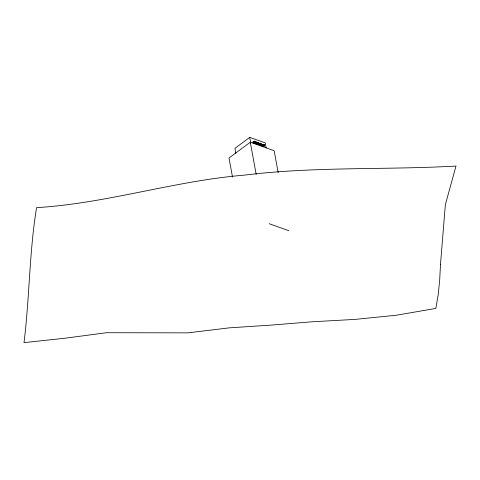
<?xml version="1.0" encoding="UTF-8"?>
<svg xmlns="http://www.w3.org/2000/svg" width="480" height="480" viewBox="0 0 480 480"><rect width="100%" height="100%" fill="white"/><g stroke="black" fill="none" stroke-linecap="round" stroke-linejoin="round"><path stroke-width="0.72" d="M261.828 145.806L262.518 145.008L261.552 144.69L261.078 143.556L260.34 144.108L260.592 145.404L261.828 145.806L260.814 145.242M262.998 144.684L264.27 144.6L263.142 144.252L262.74 144.552L263.202 145.386L264.366 145.848L263.046 144.918L264.282 145.104L263.004 144.684L262.26 145.23L262.62 145.074M258.558 143.514L257.862 143.286L257.124 143.832L257.82 144.06L258.558 143.514L258.09 142.848L257.598 143.634L256.554 144.084C257.124 142.8 258.792 142.134 259.272 144.18L258.228 144.63L257.346 143.4L258.102 142.602L257.13 143.16M256.86 144.186L257.868 142.608M260.028 144.006L260.772 143.454C258.378 141.858 259.446 145.38 260.976 144.516C259.368 144.636 259.038 142.62 260.772 143.454M258.564 144.294L260.124 145.248L260.976 144.516M262.572 144.84C260.838 145.134 264.018 147.552 264.48 145.662M254.01 142.83L253.272 142.698L253.212 142.002M266.16 147.84L265.254 142.884L249.696 137.37L234.942 148.35L235.854 153.3M257.034 143.448C256.344 143.064 257.454 141.648 255.228 141.648L254.49 142.194L254.742 143.49L255.75 143.028L255.546 141.972L256.572 142.362L256.59 142.668L255.744 142.416L257.034 143.448L256.29 144L255.006 142.968M254.742 143.49L255.75 143.028M255.666 142.8L256.404 142.254M255.918 143.874L256.656 143.328M257.088 143.226L257.85 142.644M256.554 144.084L257.598 143.634M257.124 143.832L257.334 144.132L258.072 143.58L259.272 144.18M258.774 143.808L258.03 144.36L257.334 144.132M258.228 144.63L258.966 144.084M259.32 144.99L260.058 144.438M260.124 145.248L260.862 144.702M260.592 145.404L261.33 144.852L262.566 145.26M261.78 145.56L262.518 145.008M263.418 145.332L264.156 144.786M263.628 146.394L264.366 145.848M278.19 172.674L274.158 150.708L250.284 142.206L229.002 158.004L232.5 177.036M256.092 143.418L255.696 143.412L256.29 144M258.624 143.724L259.074 143.694M260.238 145.068L259.158 144.702M269.178 223.704L288.84 230.706M262.782 145.896L262.446 145.674M254.148 142.404L253.968 143.202A1.176 0.684 53.3 0 1 253.416 143.04L252.84 142.356L253.11 141.75A1.176 0.684 53.3 0 1 253.476 141.81M261.078 143.556L261.33 144.852M255.228 141.648L255.48 142.944M254.808 142.518L255.012 143.58M249.696 137.37L250.734 143.028M250.284 142.206L256.2 174.42M253.548 141.462L254.154 142.488A1.176 0.684 53.3 0 0 254.712 142.65L254.982 142.044L254.412 141.36A1.176 0.684 53.3 0 0 253.854 141.192L253.548 141.462M440.496 264.354L439.692 279.954L438.192 294.744L435.876 308.418L396.336 315.234L354.828 319.416L312.588 321.756L270.924 325.116L229.284 327.852L187.908 332.856L106.404 332.73L65.172 338.196L24 342.63C29.622 297.75 29.226 252.336 36.576 207.654C106.896 203.382 174.378 180.894 244.488 175.128C314.7 166.404 385.512 170.052 456 166.062L445.35 204.69L440.496 264.354M253.818 141.57C254.202 143.448 255.474 141.258 253.818 141.57"/></g></svg>
